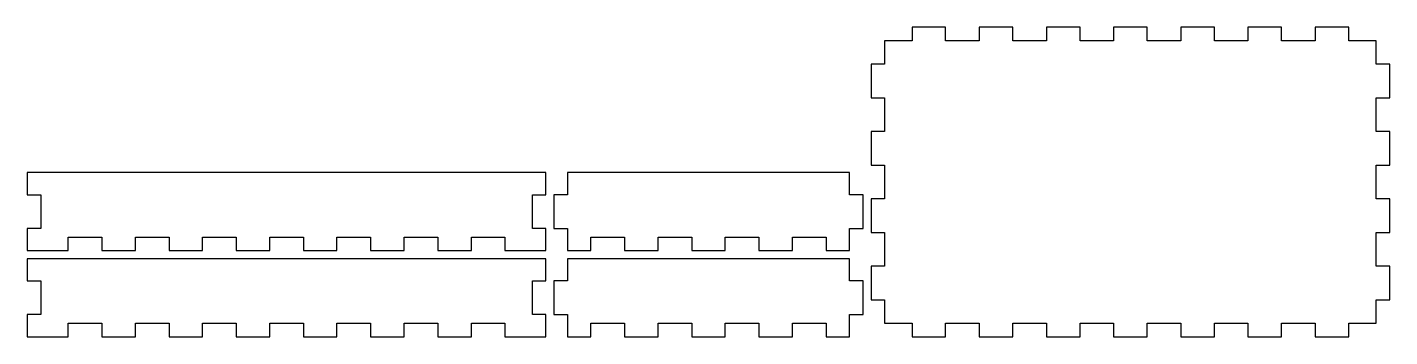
# Model space of a CAD drawing. Header units: millimetres. Extents: x 0 to 507, y 3 to 118.
import ezdxf

# ---------------------------------------------------------------- set-up
doc = ezdxf.new("R2010")
doc.units = ezdxf.units.MM

msp = doc.modelspace()

# ---------------------------------------------------------------- linework, layer by layer
at = {"layer": 'back_outsideCutPath'}
for p, q in [((0, 64), (0, 55.75)), ((193, 64), (0, 64)), ((193, 55.75), (193, 64)), ((0, 55.75), (5, 55.75)), ((5, 55.75), (5, 43.25)), ((188, 43.25), (188, 55.75)), ((188, 55.75), (193, 55.75)), ((5, 43.25), (0, 43.25)), ((0, 43.25), (0, 35)), ((193, 43.25), (188, 43.25)), ((193, 35), (193, 43.25)), ((15.25, 35), (15.25, 40)), ((15.25, 40), (27.75, 40)), ((27.75, 40), (27.75, 35)), ((40.25, 35), (40.25, 40)), ((40.25, 40), (52.75, 40)), ((52.75, 40), (52.75, 35)), ((65.25, 35), (65.25, 40)), ((65.25, 40), (77.75, 40)), ((77.75, 40), (77.75, 35)), ((90.25, 35), (90.25, 40)), ((90.25, 40), (102.75, 40)), ((102.75, 40), (102.75, 35)), ((115.25, 35), (115.25, 40)), ((115.25, 40), (127.75, 40)), ((127.75, 40), (127.75, 35)), ((140.25, 35), (140.25, 40)), ((140.25, 40), (152.75, 40)), ((152.75, 40), (152.75, 35)), ((165.25, 35), (165.25, 40)), ((165.25, 40), (177.75, 40)), ((177.75, 40), (177.75, 35)), ((0, 35), (15.25, 35)), ((27.75, 35), (40.25, 35)), ((52.75, 35), (65.25, 35)), ((77.75, 35), (90.25, 35)), ((102.75, 35), (115.25, 35)), ((127.75, 35), (140.25, 35)), ((152.75, 35), (165.25, 35)), ((177.75, 35), (193, 35))]:
    msp.add_line(p, q, dxfattribs=at)
at = {"layer": 'bottom_outsideCutPath'}
for p, q in [((341.75, 118), (329.25, 118)), ((329.25, 118), (329.25, 113)), ((341.75, 113), (341.75, 118)), ((366.75, 118), (354.25, 118)), ((354.25, 118), (354.25, 113)), ((366.75, 113), (366.75, 118)), ((391.75, 118), (379.25, 118)), ((379.25, 118), (379.25, 113)), ((391.75, 113), (391.75, 118)), ((416.75, 118), (404.25, 118)), ((404.25, 118), (404.25, 113)), ((416.75, 113), (416.75, 118)), ((441.75, 118), (429.25, 118)), ((429.25, 118), (429.25, 113)), ((441.75, 113), (441.75, 118)), ((466.75, 118), (454.25, 118)), ((454.25, 118), (454.25, 113)), ((466.75, 113), (466.75, 118)), ((491.75, 118), (479.25, 118)), ((479.25, 118), (479.25, 113)), ((491.75, 113), (491.75, 118)), ((319, 113), (319, 104.25)), ((329.25, 113), (319, 113)), ((354.25, 113), (341.75, 113)), ((379.25, 113), (366.75, 113)), ((404.25, 113), (391.75, 113)), ((429.25, 113), (416.75, 113)), ((454.25, 113), (441.75, 113)), ((479.25, 113), (466.75, 113)), ((502, 113), (491.75, 113)), ((502, 104.25), (502, 113)), ((319, 104.25), (314, 104.25)), ((314, 104.25), (314, 91.75)), ((507, 104.25), (502, 104.25)), ((507, 91.75), (507, 104.25)), ((314, 91.75), (319, 91.75)), ((319, 91.75), (319, 79.25)), ((502, 79.25), (502, 91.75)), ((502, 91.75), (507, 91.75)), ((319, 79.25), (314, 79.25)), ((314, 79.25), (314, 66.75)), ((507, 79.25), (502, 79.25)), ((507, 66.75), (507, 79.25)), ((314, 66.75), (319, 66.75)), ((319, 66.75), (319, 54.25)), ((502, 54.25), (502, 66.75)), ((502, 66.75), (507, 66.75)), ((319, 54.25), (314, 54.25)), ((314, 54.25), (314, 41.75)), ((507, 54.25), (502, 54.25)), ((507, 41.75), (507, 54.25)), ((314, 41.75), (319, 41.75)), ((319, 41.75), (319, 29.25)), ((502, 29.25), (502, 41.75)), ((502, 41.75), (507, 41.75)), ((319, 29.25), (314, 29.25)), ((314, 29.25), (314, 16.75)), ((507, 29.25), (502, 29.25)), ((507, 16.75), (507, 29.25)), ((314, 16.75), (319, 16.75)), ((319, 16.75), (319, 8)), ((502, 8), (502, 16.75)), ((502, 16.75), (507, 16.75)), ((319, 8), (329.25, 8)), ((329.25, 8), (329.25, 3)), ((341.75, 3), (341.75, 8)), ((341.75, 8), (354.25, 8)), ((354.25, 8), (354.25, 3)), ((366.75, 3), (366.75, 8)), ((366.75, 8), (379.25, 8)), ((379.25, 8), (379.25, 3)), ((391.75, 3), (391.75, 8)), ((391.75, 8), (404.25, 8)), ((404.25, 8), (404.25, 3)), ((416.75, 3), (416.75, 8)), ((416.75, 8), (429.25, 8)), ((429.25, 8), (429.25, 3)), ((441.75, 3), (441.75, 8)), ((441.75, 8), (454.25, 8)), ((454.25, 8), (454.25, 3)), ((466.75, 3), (466.75, 8)), ((466.75, 8), (479.25, 8)), ((479.25, 8), (479.25, 3)), ((491.75, 3), (491.75, 8)), ((491.75, 8), (502, 8)), ((329.25, 3), (341.75, 3)), ((354.25, 3), (366.75, 3)), ((379.25, 3), (391.75, 3)), ((404.25, 3), (416.75, 3)), ((429.25, 3), (441.75, 3)), ((454.25, 3), (466.75, 3)), ((479.25, 3), (491.75, 3))]:
    msp.add_line(p, q, dxfattribs=at)
at = {"layer": 'front_outsideCutPath'}
for p, q in [((0, 32), (0, 23.75)), ((193, 32), (0, 32)), ((193, 23.75), (193, 32)), ((0, 23.75), (5, 23.75)), ((5, 23.75), (5, 11.25)), ((188, 11.25), (188, 23.75)), ((188, 23.75), (193, 23.75)), ((5, 11.25), (0, 11.25)), ((0, 11.25), (0, 3)), ((193, 11.25), (188, 11.25)), ((193, 3), (193, 11.25)), ((15.25, 3), (15.25, 8)), ((15.25, 8), (27.75, 8)), ((27.75, 8), (27.75, 3)), ((40.25, 3), (40.25, 8)), ((40.25, 8), (52.75, 8)), ((52.75, 8), (52.75, 3)), ((65.25, 3), (65.25, 8)), ((65.25, 8), (77.75, 8)), ((77.75, 8), (77.75, 3)), ((90.25, 3), (90.25, 8)), ((90.25, 8), (102.75, 8)), ((102.75, 8), (102.75, 3)), ((115.25, 3), (115.25, 8)), ((115.25, 8), (127.75, 8)), ((127.75, 8), (127.75, 3)), ((140.25, 3), (140.25, 8)), ((140.25, 8), (152.75, 8)), ((152.75, 8), (152.75, 3)), ((165.25, 3), (165.25, 8)), ((165.25, 8), (177.75, 8)), ((177.75, 8), (177.75, 3)), ((0, 3), (15.25, 3)), ((27.75, 3), (40.25, 3)), ((52.75, 3), (65.25, 3)), ((77.75, 3), (90.25, 3)), ((102.75, 3), (115.25, 3)), ((127.75, 3), (140.25, 3)), ((152.75, 3), (165.25, 3)), ((177.75, 3), (193, 3))]:
    msp.add_line(p, q, dxfattribs=at)
at = {"layer": 'left_outsideCutPath'}
for p, q in [((201, 32), (201, 23.75)), ((306, 32), (201, 32)), ((306, 23.75), (306, 32)), ((201, 23.75), (196, 23.75)), ((196, 23.75), (196, 11.25)), ((311, 23.75), (306, 23.75)), ((311, 11.25), (311, 23.75)), ((196, 11.25), (201, 11.25)), ((201, 11.25), (201, 3)), ((306, 3), (306, 11.25)), ((306, 11.25), (311, 11.25)), ((209.75, 3), (209.75, 8)), ((209.75, 8), (222.25, 8)), ((222.25, 8), (222.25, 3)), ((234.75, 3), (234.75, 8)), ((234.75, 8), (247.25, 8)), ((247.25, 8), (247.25, 3)), ((259.75, 3), (259.75, 8)), ((259.75, 8), (272.25, 8)), ((272.25, 8), (272.25, 3)), ((284.75, 3), (284.75, 8)), ((284.75, 8), (297.25, 8)), ((297.25, 8), (297.25, 3)), ((201, 3), (209.75, 3)), ((222.25, 3), (234.75, 3)), ((247.25, 3), (259.75, 3)), ((272.25, 3), (284.75, 3)), ((297.25, 3), (306, 3))]:
    msp.add_line(p, q, dxfattribs=at)
at = {"layer": 'right_outsideCutPath'}
for p, q in [((201, 64), (201, 55.75)), ((306, 64), (201, 64)), ((306, 55.75), (306, 64)), ((201, 55.75), (196, 55.75)), ((196, 55.75), (196, 43.25)), ((311, 55.75), (306, 55.75)), ((311, 43.25), (311, 55.75)), ((196, 43.25), (201, 43.25)), ((201, 43.25), (201, 35)), ((306, 35), (306, 43.25)), ((306, 43.25), (311, 43.25)), ((209.75, 35), (209.75, 40)), ((209.75, 40), (222.25, 40)), ((222.25, 40), (222.25, 35)), ((234.75, 35), (234.75, 40)), ((234.75, 40), (247.25, 40)), ((247.25, 40), (247.25, 35)), ((259.75, 35), (259.75, 40)), ((259.75, 40), (272.25, 40)), ((272.25, 40), (272.25, 35)), ((284.75, 35), (284.75, 40)), ((284.75, 40), (297.25, 40)), ((297.25, 40), (297.25, 35)), ((201, 35), (209.75, 35)), ((222.25, 35), (234.75, 35)), ((247.25, 35), (259.75, 35)), ((272.25, 35), (284.75, 35)), ((297.25, 35), (306, 35))]:
    msp.add_line(p, q, dxfattribs=at)

doc.saveas('drawing.dxf')
